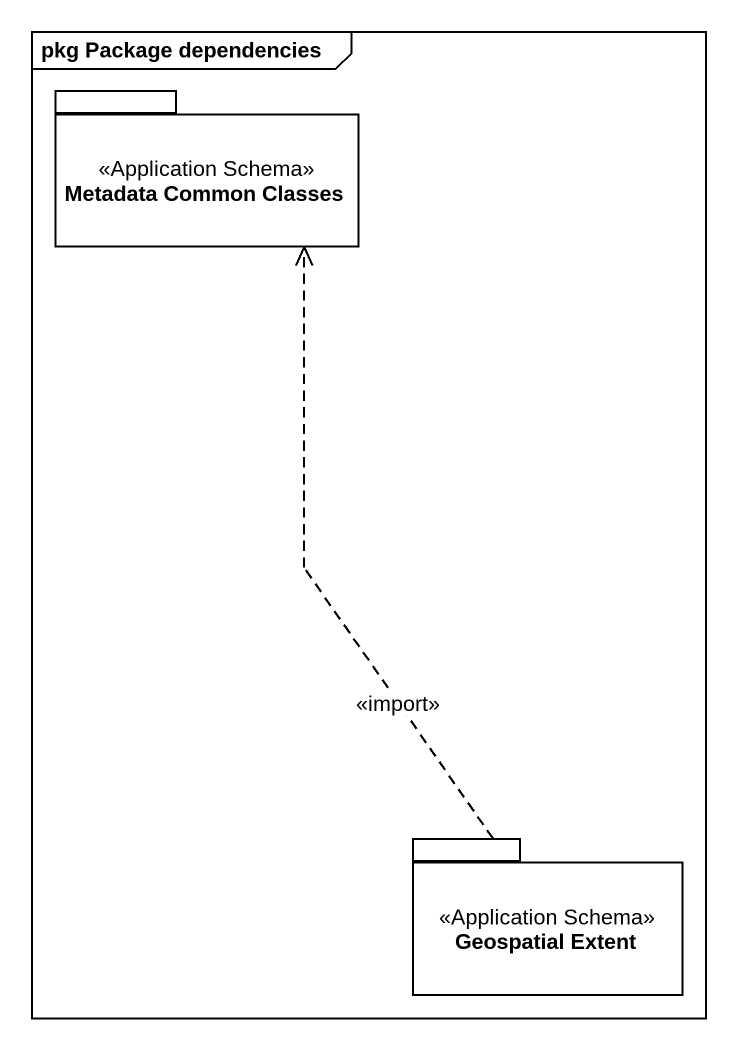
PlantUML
@startuml
mainframe pkg Package dependencies
package "Metadata Common Classes" as Metadata_Common_Classes <<Application Schema>> {
}
package "Geospatial Extent" as Geospatial_Extent <<Application Schema>> {
}
Geospatial_Extent .up.> Metadata_Common_Classes : <<import>>
@enduml
